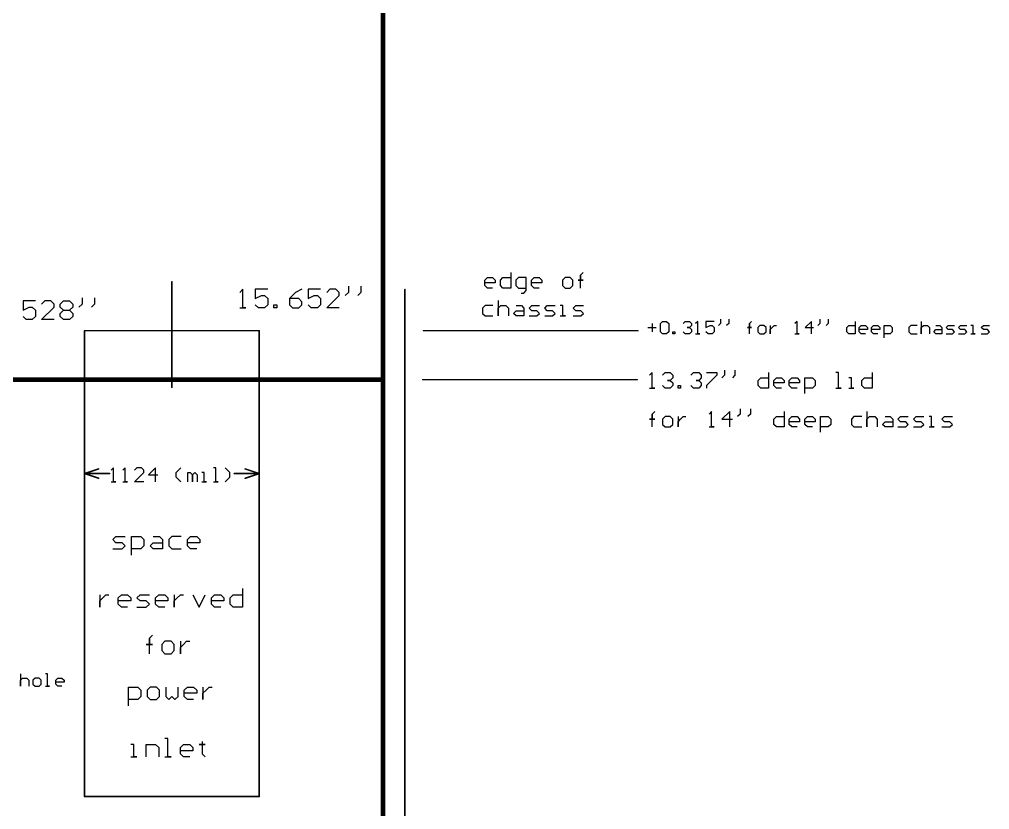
# Model space of a CAD drawing. Extents: x 0.1 to 22.4, y 0.2 to 23.3.
# Drawn here: x 16.11 to 22.35, y 12.6 to 17.69 of the extents above; entities that cross this region are included whole.
import ezdxf

# ---------------------------------------------------------------- set-up
doc = ezdxf.new("R2010")
doc.units = 0
doc.header["$MEASUREMENT"] = 0
for name, color, linetype in [('BOTTOMLAYER', 5, 'CONTINUOUS'), ('MECHANICAL1', 6, 'CONTINUOUS'), ('TOPOVERLAY', 2, 'CONTINUOUS')]:
    doc.layers.add(name, color=color, linetype=linetype)

msp = doc.modelspace()

# ---------------------------------------------------------------- linework, layer by layer
at = {"layer": 'BOTTOMLAYER'}
for p, q in [((16.1156, 13.475), (16.1156, 13.395)), ((16.1156, 13.435), (16.129, 13.4483)), ((16.1156, 13.395), (16.1156, 13.435)), ((16.129, 13.4483), (16.1556, 13.4483)), ((16.1556, 13.4483), (16.1689, 13.435)), ((16.1689, 13.435), (16.1689, 13.395)), ((16.2089, 13.4483), (16.1956, 13.435)), ((16.1956, 13.435), (16.1956, 13.4083)), ((16.2356, 13.4483), (16.2089, 13.4483)), ((16.2489, 13.435), (16.2356, 13.4483)), ((16.2489, 13.4083), (16.2489, 13.435)), ((16.2889, 13.475), (16.2756, 13.475)), ((16.2889, 13.395), (16.2889, 13.475)), ((16.3422, 13.435), (16.3555, 13.4483)), ((16.3422, 13.4083), (16.3422, 13.435)), ((16.3555, 13.4483), (16.3822, 13.4483)), ((16.3822, 13.4483), (16.3955, 13.435)), ((16.3955, 13.435), (16.3955, 13.4217)), ((16.1956, 13.4083), (16.2089, 13.395)), ((16.2089, 13.395), (16.2356, 13.395)), ((16.2356, 13.395), (16.2489, 13.4083)), ((16.2756, 13.395), (16.3022, 13.395)), ((16.3022, 13.395), (16.2889, 13.395)), ((16.3955, 13.4217), (16.3422, 13.4217)), ((16.3555, 13.395), (16.3422, 13.4083)), ((16.3822, 13.395), (16.3555, 13.395))]:
    msp.add_line(p, q, dxfattribs=at)
at = {"layer": 'MECHANICAL1'}
for p, q in [((19.2716, 16.06), (19.2716, 15.96)), ((19.7215, 16.0433), (19.7381, 16.06)), ((19.105, 16.01), (19.1217, 16.0266)), ((19.105, 15.9767), (19.105, 16.01)), ((19.1716, 15.9933), (19.105, 15.9933)), ((19.1217, 16.0266), (19.155, 16.0266)), ((19.155, 16.0266), (19.1716, 16.01)), ((19.1716, 16.01), (19.1716, 15.9933)), ((19.205, 16.01), (19.2216, 16.0266)), ((19.205, 15.9767), (19.205, 16.01)), ((19.2216, 16.0266), (19.2716, 16.0266)), ((19.3216, 16.0266), (19.3049, 16.01)), ((19.3049, 16.01), (19.3049, 15.9767)), ((19.3716, 16.0266), (19.3216, 16.0266)), ((19.3716, 15.9433), (19.3716, 16.0266)), ((19.4049, 16.01), (19.4216, 16.0266)), ((19.4049, 15.9767), (19.4049, 16.01)), ((19.4715, 15.9933), (19.4049, 15.9933)), ((19.4216, 16.0266), (19.4549, 16.0266)), ((19.4549, 16.0266), (19.4715, 16.01)), ((19.4715, 16.01), (19.4715, 15.9933)), ((19.6215, 16.0266), (19.6048, 16.01)), ((19.6048, 16.01), (19.6048, 15.9767)), ((19.6548, 16.0266), (19.6215, 16.0266)), ((19.6715, 16.01), (19.6548, 16.0266)), ((19.6715, 15.9767), (19.6715, 16.01)), ((19.7215, 16.01), (19.7048, 16.01)), ((19.7048, 16.01), (19.7381, 16.01)), ((19.7215, 15.96), (19.7215, 16.0433)), ((19.7215, 16.0433), (19.7215, 16.01)), ((19.7215, 16.01), (19.7215, 16.0433)), ((19.7381, 16.01), (19.7215, 16.01)), ((17.5466, 15.9516), (17.5266, 15.9316)), ((17.5466, 15.8317), (17.5466, 15.9516)), ((17.7066, 15.9516), (17.6266, 15.9516)), ((17.6266, 15.9516), (17.6266, 15.8916)), ((17.8865, 15.9316), (17.8465, 15.8916)), ((17.9265, 15.9516), (17.8865, 15.9316)), ((18.0464, 15.9516), (17.9665, 15.9516)), ((17.9665, 15.9516), (17.9665, 15.8916)), ((18.1064, 15.9516), (18.0864, 15.9316)), ((18.1464, 15.9516), (18.1064, 15.9516)), ((18.1664, 15.9316), (18.1464, 15.9516)), ((18.1664, 15.9116), (18.1664, 15.9316)), ((18.2264, 15.9316), (18.2064, 15.9116)), ((18.2264, 15.9716), (18.2264, 15.9316)), ((18.3064, 15.9316), (18.2864, 15.9116)), ((18.3064, 15.9716), (18.3064, 15.9316)), ((19.1217, 15.96), (19.105, 15.9767)), ((19.155, 15.96), (19.1217, 15.96)), ((19.2216, 15.96), (19.205, 15.9767)), ((19.2716, 15.96), (19.2216, 15.96)), ((19.3049, 15.9767), (19.3216, 15.96)), ((19.3216, 15.96), (19.3716, 15.96)), ((19.3549, 15.9267), (19.3716, 15.9433)), ((19.4216, 15.96), (19.4049, 15.9767)), ((19.4549, 15.96), (19.4216, 15.96)), ((19.6048, 15.9767), (19.6215, 15.96)), ((19.6215, 15.96), (19.6548, 15.96)), ((19.6548, 15.96), (19.6715, 15.9767)), ((16.2115, 15.8766), (16.1315, 15.8766)), ((16.1315, 15.8766), (16.1315, 15.8166)), ((16.2715, 15.8766), (16.2515, 15.8566)), ((16.3114, 15.8766), (16.2715, 15.8766)), ((16.3314, 15.8566), (16.3114, 15.8766)), ((16.3714, 15.8566), (16.3914, 15.8766)), ((16.3914, 15.8766), (16.4314, 15.8766)), ((16.4314, 15.8766), (16.4514, 15.8566)), ((16.5114, 15.8966), (16.5114, 15.8566)), ((16.5914, 15.8966), (16.5914, 15.8566)), ((17.6266, 15.8916), (17.6666, 15.9116)), ((17.6666, 15.9116), (17.6866, 15.9116)), ((17.6866, 15.9116), (17.7066, 15.8916)), ((17.7066, 15.8916), (17.7066, 15.8516)), ((17.8465, 15.8916), (17.8465, 15.8516)), ((17.9065, 15.8916), (17.8465, 15.8916)), ((17.9265, 15.8716), (17.9065, 15.8916)), ((17.9265, 15.8516), (17.9265, 15.8716)), ((17.9665, 15.8916), (18.0065, 15.9116)), ((18.0065, 15.9116), (18.0264, 15.9116)), ((18.0264, 15.9116), (18.0464, 15.8916)), ((18.0464, 15.8916), (18.0464, 15.8516)), ((18.0864, 15.8317), (18.1664, 15.9116)), ((19.19, 15.88), (19.19, 15.78)), ((19.3383, 15.9267), (19.3549, 15.9267)), ((16.1315, 15.8166), (16.1715, 15.8366)), ((16.1715, 15.8366), (16.1915, 15.8366)), ((16.1915, 15.8366), (16.2115, 15.8166)), ((16.2115, 15.8166), (16.2115, 15.7766)), ((16.2515, 15.7567), (16.3314, 15.8366)), ((16.3314, 15.8366), (16.3314, 15.8566)), ((16.3714, 15.8366), (16.3714, 15.8566)), ((16.3914, 15.8166), (16.3714, 15.8366)), ((16.3714, 15.7966), (16.3914, 15.8166)), ((16.3914, 15.8166), (16.4314, 15.8166)), ((16.4514, 15.8366), (16.4314, 15.8166)), ((16.4314, 15.8166), (16.4514, 15.7966)), ((16.4514, 15.8566), (16.4514, 15.8366)), ((16.5114, 15.8566), (16.4914, 15.8366)), ((16.5914, 15.8566), (16.5714, 15.8366)), ((17.5266, 15.8317), (17.5666, 15.8317)), ((17.5666, 15.8317), (17.5466, 15.8317)), ((17.6466, 15.8317), (17.6266, 15.8516)), ((17.6866, 15.8317), (17.6466, 15.8317)), ((17.7066, 15.8516), (17.6866, 15.8317)), ((17.7465, 15.8317), (17.7465, 15.8516)), ((17.7465, 15.8516), (17.7665, 15.8516)), ((17.7665, 15.8317), (17.7465, 15.8317)), ((17.7665, 15.8516), (17.7665, 15.8317)), ((17.8465, 15.8516), (17.8665, 15.8317)), ((17.8665, 15.8317), (17.9065, 15.8317)), ((17.9065, 15.8317), (17.9265, 15.8516)), ((17.9865, 15.8317), (17.9665, 15.8516)), ((18.0264, 15.8317), (17.9865, 15.8317)), ((18.0464, 15.8516), (18.0264, 15.8317)), ((18.1664, 15.8317), (18.0864, 15.8317)), ((19.1067, 15.8466), (19.09, 15.83)), ((19.09, 15.83), (19.09, 15.7967)), ((19.1566, 15.8466), (19.1067, 15.8466)), ((19.19, 15.83), (19.2066, 15.8466)), ((19.19, 15.78), (19.19, 15.83)), ((19.2066, 15.8466), (19.24, 15.8466)), ((19.24, 15.8466), (19.2566, 15.83)), ((19.2566, 15.83), (19.2566, 15.78)), ((19.2899, 15.7967), (19.3066, 15.8133)), ((19.3066, 15.8466), (19.3399, 15.8466)), ((19.3066, 15.8133), (19.3566, 15.8133)), ((19.3399, 15.8466), (19.3566, 15.83)), ((19.3566, 15.83), (19.3566, 15.78)), ((19.3899, 15.83), (19.4066, 15.8466)), ((19.4066, 15.8133), (19.3899, 15.83)), ((19.4066, 15.8466), (19.4565, 15.8466)), ((19.4399, 15.8133), (19.4066, 15.8133)), ((19.4565, 15.7967), (19.4399, 15.8133)), ((19.4899, 15.83), (19.5065, 15.8466)), ((19.5065, 15.8133), (19.4899, 15.83)), ((19.5065, 15.8466), (19.5565, 15.8466)), ((19.5399, 15.8133), (19.5065, 15.8133)), ((19.5565, 15.7967), (19.5399, 15.8133)), ((19.6065, 15.8466), (19.5898, 15.8466)), ((19.6065, 15.78), (19.6065, 15.8466)), ((19.6731, 15.83), (19.6898, 15.8466)), ((19.6898, 15.8133), (19.6731, 15.83)), ((19.6898, 15.8466), (19.7398, 15.8466)), ((19.7231, 15.8133), (19.6898, 15.8133)), ((19.7398, 15.7967), (19.7231, 15.8133)), ((16.1515, 15.7567), (16.1315, 15.7766)), ((16.1915, 15.7567), (16.1515, 15.7567)), ((16.2115, 15.7766), (16.1915, 15.7567)), ((16.3314, 15.7567), (16.2515, 15.7567)), ((16.3714, 15.7766), (16.3714, 15.7966)), ((16.3914, 15.7567), (16.3714, 15.7766)), ((16.4314, 15.7567), (16.3914, 15.7567)), ((16.4514, 15.7766), (16.4314, 15.7567)), ((16.4514, 15.7966), (16.4514, 15.7766)), ((19.09, 15.7967), (19.1067, 15.78)), ((19.1067, 15.78), (19.1566, 15.78)), ((19.3066, 15.78), (19.2899, 15.7967)), ((19.3566, 15.78), (19.3066, 15.78)), ((19.3899, 15.78), (19.4399, 15.78)), ((19.4399, 15.78), (19.4565, 15.7967)), ((19.4899, 15.78), (19.5399, 15.78)), ((19.5399, 15.78), (19.5565, 15.7967)), ((19.5898, 15.78), (19.6232, 15.78)), ((19.6232, 15.78), (19.6065, 15.78)), ((19.6731, 15.78), (19.7231, 15.78)), ((19.7231, 15.78), (19.7398, 15.7967)), ((20.235, 15.7316), (20.2483, 15.745)), ((20.2483, 15.745), (20.275, 15.745)), ((20.275, 15.745), (20.2883, 15.7316)), ((20.3816, 15.7316), (20.3949, 15.745)), ((20.3949, 15.745), (20.4216, 15.745)), ((20.4216, 15.745), (20.4349, 15.7316)), ((20.4749, 15.745), (20.4616, 15.7316)), ((20.4749, 15.665), (20.4749, 15.745)), ((20.5815, 15.745), (20.5282, 15.745)), ((20.5282, 15.745), (20.5282, 15.705)), ((20.6215, 15.7583), (20.6215, 15.7316)), ((20.6748, 15.7583), (20.6748, 15.7316)), ((20.8081, 15.7316), (20.8215, 15.745)), ((21.1147, 15.745), (21.1014, 15.7316)), ((21.1147, 15.665), (21.1147, 15.745)), ((21.208, 15.745), (21.168, 15.705)), ((21.208, 15.665), (21.208, 15.745)), ((21.2613, 15.7583), (21.2613, 15.7316)), ((21.3146, 15.7583), (21.3146, 15.7316)), ((21.4879, 15.745), (21.4879, 15.665)), ((21.9144, 15.745), (21.9144, 15.665)), ((20.155, 15.705), (20.2083, 15.705)), ((20.1817, 15.7316), (20.1817, 15.6783)), ((20.235, 15.6783), (20.235, 15.7316)), ((20.2483, 15.665), (20.235, 15.6783)), ((20.2883, 15.6783), (20.275, 15.665)), ((20.2883, 15.7316), (20.2883, 15.6783)), ((20.3149, 15.665), (20.3149, 15.6783)), ((20.3149, 15.6783), (20.3283, 15.6783)), ((20.3283, 15.6783), (20.3283, 15.665)), ((20.3949, 15.665), (20.3816, 15.6783)), ((20.4216, 15.705), (20.4083, 15.705)), ((20.4083, 15.705), (20.4216, 15.705)), ((20.4349, 15.7183), (20.4216, 15.705)), ((20.4216, 15.705), (20.4349, 15.6917)), ((20.4349, 15.6783), (20.4216, 15.665)), ((20.4349, 15.7316), (20.4349, 15.7183)), ((20.4349, 15.6917), (20.4349, 15.6783)), ((20.5282, 15.705), (20.5549, 15.7183)), ((20.5415, 15.665), (20.5282, 15.6783)), ((20.5549, 15.7183), (20.5682, 15.7183)), ((20.5682, 15.7183), (20.5815, 15.705)), ((20.5815, 15.6783), (20.5682, 15.665)), ((20.5815, 15.705), (20.5815, 15.6783)), ((20.6215, 15.7316), (20.6082, 15.7183)), ((20.6748, 15.7316), (20.6615, 15.7183)), ((20.8081, 15.705), (20.7948, 15.705)), ((20.7948, 15.705), (20.8215, 15.705)), ((20.8081, 15.665), (20.8081, 15.7316)), ((20.8081, 15.7316), (20.8081, 15.705)), ((20.8081, 15.705), (20.8081, 15.7316)), ((20.8215, 15.705), (20.8081, 15.705)), ((20.8748, 15.7183), (20.8614, 15.705)), ((20.8614, 15.705), (20.8614, 15.6783)), ((20.8614, 15.6783), (20.8748, 15.665)), ((20.9014, 15.7183), (20.8748, 15.7183)), ((20.9148, 15.705), (20.9014, 15.7183)), ((20.9014, 15.665), (20.9148, 15.6783)), ((20.9148, 15.6783), (20.9148, 15.705)), ((20.9414, 15.7183), (20.9414, 15.665)), ((20.9414, 15.6917), (20.9547, 15.705)), ((20.9414, 15.665), (20.9414, 15.6917)), ((20.9547, 15.705), (20.9681, 15.7183)), ((20.9681, 15.7183), (20.9814, 15.7183)), ((21.168, 15.705), (21.2213, 15.705)), ((21.2613, 15.7316), (21.248, 15.7183)), ((21.3146, 15.7316), (21.3013, 15.7183)), ((21.4346, 15.705), (21.4479, 15.7183)), ((21.4346, 15.6783), (21.4346, 15.705)), ((21.4479, 15.665), (21.4346, 15.6783)), ((21.4479, 15.7183), (21.4879, 15.7183)), ((21.5146, 15.705), (21.5279, 15.7183)), ((21.5146, 15.6783), (21.5146, 15.705)), ((21.5679, 15.6917), (21.5146, 15.6917)), ((21.5279, 15.665), (21.5146, 15.6783)), ((21.5279, 15.7183), (21.5545, 15.7183)), ((21.5545, 15.7183), (21.5679, 15.705)), ((21.5679, 15.705), (21.5679, 15.6917)), ((21.5945, 15.705), (21.6079, 15.7183)), ((21.5945, 15.6783), (21.5945, 15.705)), ((21.6479, 15.6917), (21.5945, 15.6917)), ((21.6079, 15.665), (21.5945, 15.6783)), ((21.6079, 15.7183), (21.6345, 15.7183)), ((21.6345, 15.7183), (21.6479, 15.705)), ((21.6479, 15.705), (21.6479, 15.6917)), ((21.6745, 15.6383), (21.6745, 15.7183)), ((21.6745, 15.7183), (21.7145, 15.7183)), ((21.7145, 15.7183), (21.7278, 15.705)), ((21.7278, 15.6783), (21.7145, 15.665)), ((21.7278, 15.705), (21.7278, 15.6783)), ((21.8478, 15.7183), (21.8345, 15.705)), ((21.8345, 15.705), (21.8345, 15.6783)), ((21.8345, 15.6783), (21.8478, 15.665)), ((21.8878, 15.7183), (21.8478, 15.7183)), ((21.9144, 15.705), (21.9278, 15.7183)), ((21.9144, 15.665), (21.9144, 15.705)), ((21.9278, 15.7183), (21.9544, 15.7183)), ((21.9544, 15.7183), (21.9677, 15.705)), ((21.9677, 15.705), (21.9677, 15.665)), ((21.9944, 15.6783), (22.0077, 15.6917)), ((22.0077, 15.665), (21.9944, 15.6783)), ((22.0077, 15.7183), (22.0344, 15.7183)), ((22.0077, 15.6917), (22.0477, 15.6917)), ((22.0344, 15.7183), (22.0477, 15.705)), ((22.0477, 15.705), (22.0477, 15.665)), ((22.0744, 15.705), (22.0877, 15.7183)), ((22.0877, 15.6917), (22.0744, 15.705)), ((22.0877, 15.7183), (22.1277, 15.7183)), ((22.1144, 15.6917), (22.0877, 15.6917)), ((22.1277, 15.6783), (22.1144, 15.6917)), ((22.1144, 15.665), (22.1277, 15.6783)), ((22.1544, 15.705), (22.1677, 15.7183)), ((22.1677, 15.6917), (22.1544, 15.705)), ((22.1677, 15.7183), (22.2077, 15.7183)), ((22.1943, 15.6917), (22.1677, 15.6917)), ((22.2077, 15.6783), (22.1943, 15.6917)), ((22.1943, 15.665), (22.2077, 15.6783)), ((22.2477, 15.7183), (22.2343, 15.7183)), ((22.2477, 15.665), (22.2477, 15.7183)), ((22.301, 15.705), (22.3143, 15.7183)), ((22.3143, 15.6917), (22.301, 15.705)), ((22.3143, 15.7183), (22.3543, 15.7183)), ((22.341, 15.6917), (22.3143, 15.6917)), ((22.3543, 15.6783), (22.341, 15.6917)), ((22.341, 15.665), (22.3543, 15.6783)), ((20.275, 15.665), (20.2483, 15.665)), ((20.3283, 15.665), (20.3149, 15.665)), ((20.4216, 15.665), (20.3949, 15.665)), ((20.4616, 15.665), (20.4882, 15.665)), ((20.4882, 15.665), (20.4749, 15.665)), ((20.5682, 15.665), (20.5415, 15.665)), ((20.8748, 15.665), (20.9014, 15.665)), ((21.1014, 15.665), (21.128, 15.665)), ((21.128, 15.665), (21.1147, 15.665)), ((21.4879, 15.665), (21.4479, 15.665)), ((21.5545, 15.665), (21.5279, 15.665)), ((21.6345, 15.665), (21.6079, 15.665)), ((21.7145, 15.665), (21.6745, 15.665)), ((21.8478, 15.665), (21.8878, 15.665)), ((22.0477, 15.665), (22.0077, 15.665)), ((22.0744, 15.665), (22.1144, 15.665)), ((22.1544, 15.665), (22.1943, 15.665)), ((22.2343, 15.665), (22.261, 15.665)), ((22.261, 15.665), (22.2477, 15.665)), ((22.301, 15.665), (22.341, 15.665)), ((20.6482, 15.4316), (20.6482, 15.3983)), ((20.7148, 15.4316), (20.7148, 15.3983)), ((20.1817, 15.415), (20.165, 15.3983)), ((20.1817, 15.315), (20.1817, 15.415)), ((20.2483, 15.3983), (20.265, 15.415)), ((20.265, 15.415), (20.2983, 15.415)), ((20.2983, 15.415), (20.315, 15.3983)), ((20.315, 15.3816), (20.2983, 15.365)), ((20.315, 15.3983), (20.315, 15.3816)), ((20.4316, 15.3983), (20.4482, 15.415)), ((20.4482, 15.415), (20.4816, 15.415)), ((20.4816, 15.415), (20.4982, 15.3983)), ((20.4982, 15.3816), (20.4816, 15.365)), ((20.4982, 15.3983), (20.4982, 15.3816)), ((20.5315, 15.415), (20.5982, 15.415)), ((20.5982, 15.3983), (20.5315, 15.3317)), ((20.5982, 15.415), (20.5982, 15.3983)), ((20.6482, 15.3983), (20.6315, 15.3816)), ((20.7148, 15.3983), (20.6982, 15.3816)), ((20.8648, 15.365), (20.8814, 15.3816)), ((20.8814, 15.3816), (20.9314, 15.3816)), ((20.9314, 15.415), (20.9314, 15.315)), ((20.9647, 15.365), (20.9814, 15.3816)), ((20.9814, 15.3816), (21.0147, 15.3816)), ((21.0147, 15.3816), (21.0314, 15.365)), ((21.0647, 15.365), (21.0814, 15.3816)), ((21.0814, 15.3816), (21.1147, 15.3816)), ((21.1147, 15.3816), (21.1314, 15.365)), ((21.1647, 15.2817), (21.1647, 15.3816)), ((21.1647, 15.3816), (21.2147, 15.3816)), ((21.2147, 15.3816), (21.2313, 15.365)), ((21.3813, 15.415), (21.3646, 15.415)), ((21.3813, 15.315), (21.3813, 15.415)), ((21.4646, 15.3816), (21.4479, 15.3816)), ((21.4646, 15.315), (21.4646, 15.3816)), ((21.5312, 15.365), (21.5479, 15.3816)), ((21.5479, 15.3816), (21.5979, 15.3816)), ((21.5979, 15.415), (21.5979, 15.315)), ((20.165, 15.315), (20.1983, 15.315)), ((20.1983, 15.315), (20.1817, 15.315)), ((20.265, 15.315), (20.2483, 15.3317)), ((20.2983, 15.315), (20.265, 15.315)), ((20.2983, 15.365), (20.2816, 15.365)), ((20.2816, 15.365), (20.2983, 15.365)), ((20.2983, 15.365), (20.315, 15.3483)), ((20.315, 15.3317), (20.2983, 15.315)), ((20.315, 15.3483), (20.315, 15.3317)), ((20.3483, 15.315), (20.3483, 15.3317)), ((20.3483, 15.3317), (20.3649, 15.3317)), ((20.3649, 15.315), (20.3483, 15.315)), ((20.3649, 15.3317), (20.3649, 15.315)), ((20.4482, 15.315), (20.4316, 15.3317)), ((20.4816, 15.315), (20.4482, 15.315)), ((20.4816, 15.365), (20.4649, 15.365)), ((20.4649, 15.365), (20.4816, 15.365)), ((20.4816, 15.365), (20.4982, 15.3483)), ((20.4982, 15.3317), (20.4816, 15.315)), ((20.4982, 15.3483), (20.4982, 15.3317)), ((20.5315, 15.3317), (20.5315, 15.315)), ((20.8648, 15.3317), (20.8648, 15.365)), ((20.8814, 15.315), (20.8648, 15.3317)), ((20.9314, 15.315), (20.8814, 15.315)), ((20.9647, 15.3317), (20.9647, 15.365)), ((21.0314, 15.3483), (20.9647, 15.3483)), ((20.9814, 15.315), (20.9647, 15.3317)), ((21.0147, 15.315), (20.9814, 15.315)), ((21.0314, 15.365), (21.0314, 15.3483)), ((21.0647, 15.3317), (21.0647, 15.365)), ((21.1314, 15.3483), (21.0647, 15.3483)), ((21.0814, 15.315), (21.0647, 15.3317)), ((21.1147, 15.315), (21.0814, 15.315)), ((21.1314, 15.365), (21.1314, 15.3483)), ((21.2147, 15.315), (21.1647, 15.315)), ((21.2313, 15.3317), (21.2147, 15.315)), ((21.2313, 15.365), (21.2313, 15.3317)), ((21.3646, 15.315), (21.3979, 15.315)), ((21.3979, 15.315), (21.3813, 15.315)), ((21.4479, 15.315), (21.4812, 15.315)), ((21.4812, 15.315), (21.4646, 15.315)), ((21.5312, 15.3317), (21.5312, 15.365)), ((21.5479, 15.315), (21.5312, 15.3317)), ((21.5979, 15.315), (21.5479, 15.315)), ((20.7481, 15.1816), (20.7481, 15.1483)), ((20.8148, 15.1816), (20.8148, 15.1483)), ((20.1817, 15.1483), (20.1983, 15.165)), ((20.1817, 15.065), (20.1817, 15.1483)), ((20.1817, 15.1483), (20.1817, 15.115)), ((20.1817, 15.115), (20.1817, 15.1483)), ((20.265, 15.1316), (20.2483, 15.115)), ((20.2983, 15.1316), (20.265, 15.1316)), ((20.315, 15.115), (20.2983, 15.1316)), ((20.3483, 15.1316), (20.3483, 15.065)), ((20.3649, 15.115), (20.3816, 15.1316)), ((20.3816, 15.1316), (20.3983, 15.1316)), ((20.5649, 15.165), (20.5482, 15.1483)), ((20.5649, 15.065), (20.5649, 15.165)), ((20.6815, 15.165), (20.6315, 15.115)), ((20.6815, 15.065), (20.6815, 15.165)), ((20.7481, 15.1483), (20.7315, 15.1316)), ((20.8148, 15.1483), (20.7981, 15.1316)), ((20.9647, 15.115), (20.9814, 15.1316)), ((20.9814, 15.1316), (21.0314, 15.1316)), ((21.0314, 15.165), (21.0314, 15.065)), ((21.0647, 15.115), (21.0814, 15.1316)), ((21.0814, 15.1316), (21.1147, 15.1316)), ((21.1147, 15.1316), (21.1314, 15.115)), ((21.1647, 15.115), (21.1813, 15.1316)), ((21.1813, 15.1316), (21.2147, 15.1316)), ((21.2147, 15.1316), (21.2313, 15.115)), ((21.2646, 15.0317), (21.2646, 15.1316)), ((21.2646, 15.1316), (21.3146, 15.1316)), ((21.3146, 15.1316), (21.3313, 15.115)), ((21.4812, 15.1316), (21.4646, 15.115)), ((21.5312, 15.1316), (21.4812, 15.1316)), ((21.5645, 15.165), (21.5645, 15.065)), ((21.5645, 15.115), (21.5812, 15.1316)), ((21.5812, 15.1316), (21.6145, 15.1316)), ((21.6145, 15.1316), (21.6312, 15.115)), ((21.6812, 15.1316), (21.7145, 15.1316)), ((21.7145, 15.1316), (21.7312, 15.115)), ((21.7645, 15.115), (21.7811, 15.1316)), ((21.7811, 15.1316), (21.8311, 15.1316)), ((21.8645, 15.115), (21.8811, 15.1316)), ((21.8811, 15.1316), (21.9311, 15.1316)), ((21.9811, 15.1316), (21.9644, 15.1316)), ((21.9811, 15.065), (21.9811, 15.1316)), ((22.0477, 15.115), (22.0644, 15.1316)), ((22.0644, 15.1316), (22.1144, 15.1316)), ((20.1817, 15.115), (20.165, 15.115)), ((20.165, 15.115), (20.1983, 15.115)), ((20.1983, 15.115), (20.1817, 15.115)), ((20.2483, 15.115), (20.2483, 15.0817)), ((20.2483, 15.0817), (20.265, 15.065)), ((20.265, 15.065), (20.2983, 15.065)), ((20.2983, 15.065), (20.315, 15.0817)), ((20.315, 15.0817), (20.315, 15.115)), ((20.3483, 15.0983), (20.3649, 15.115)), ((20.3483, 15.065), (20.3483, 15.0983)), ((20.5482, 15.065), (20.5815, 15.065)), ((20.5815, 15.065), (20.5649, 15.065)), ((20.6315, 15.115), (20.6982, 15.115)), ((20.9647, 15.0817), (20.9647, 15.115)), ((20.9814, 15.065), (20.9647, 15.0817)), ((21.0314, 15.065), (20.9814, 15.065)), ((21.0647, 15.0817), (21.0647, 15.115)), ((21.1314, 15.0983), (21.0647, 15.0983)), ((21.0814, 15.065), (21.0647, 15.0817)), ((21.1147, 15.065), (21.0814, 15.065)), ((21.1314, 15.115), (21.1314, 15.0983)), ((21.1647, 15.0817), (21.1647, 15.115)), ((21.2313, 15.0983), (21.1647, 15.0983)), ((21.1813, 15.065), (21.1647, 15.0817)), ((21.2147, 15.065), (21.1813, 15.065)), ((21.2313, 15.115), (21.2313, 15.0983)), ((21.3146, 15.065), (21.2646, 15.065)), ((21.3313, 15.0817), (21.3146, 15.065)), ((21.3313, 15.115), (21.3313, 15.0817)), ((21.4646, 15.115), (21.4646, 15.0817)), ((21.4646, 15.0817), (21.4812, 15.065)), ((21.4812, 15.065), (21.5312, 15.065)), ((21.5645, 15.065), (21.5645, 15.115)), ((21.6312, 15.115), (21.6312, 15.065)), ((21.6645, 15.0817), (21.6812, 15.0983)), ((21.6812, 15.065), (21.6645, 15.0817)), ((21.6812, 15.0983), (21.7312, 15.0983)), ((21.7312, 15.065), (21.6812, 15.065)), ((21.7312, 15.115), (21.7312, 15.065)), ((21.7811, 15.0983), (21.7645, 15.115)), ((21.7645, 15.065), (21.8145, 15.065)), ((21.8145, 15.0983), (21.7811, 15.0983)), ((21.8311, 15.0817), (21.8145, 15.0983)), ((21.8145, 15.065), (21.8311, 15.0817)), ((21.8811, 15.0983), (21.8645, 15.115)), ((21.8645, 15.065), (21.9144, 15.065)), ((21.9144, 15.0983), (21.8811, 15.0983)), ((21.9311, 15.0817), (21.9144, 15.0983)), ((21.9144, 15.065), (21.9311, 15.0817)), ((21.9644, 15.065), (21.9977, 15.065)), ((21.9977, 15.065), (21.9811, 15.065)), ((22.0644, 15.0983), (22.0477, 15.115)), ((22.0477, 15.065), (22.0977, 15.065)), ((22.0977, 15.0983), (22.0644, 15.0983)), ((22.1144, 15.0817), (22.0977, 15.0983)), ((22.0977, 15.065), (22.1144, 15.0817)), ((16.7136, 14.801), (16.6986, 14.786)), ((16.7136, 14.711), (16.7136, 14.801)), ((16.7886, 14.801), (16.7736, 14.786)), ((16.7886, 14.711), (16.7886, 14.801)), ((16.8636, 14.801), (16.8486, 14.786)), ((16.8486, 14.711), (16.9086, 14.771)), ((16.8936, 14.801), (16.8636, 14.801)), ((16.9086, 14.786), (16.8936, 14.801)), ((16.9086, 14.771), (16.9086, 14.786)), ((16.9835, 14.801), (16.9385, 14.756)), ((16.9385, 14.756), (16.9985, 14.756)), ((16.9835, 14.711), (16.9835, 14.801)), ((17.1185, 14.771), (17.1485, 14.801)), ((17.1185, 14.741), (17.1185, 14.771)), ((17.1485, 14.711), (17.1185, 14.741)), ((17.1935, 14.711), (17.1935, 14.771)), ((17.1935, 14.771), (17.2085, 14.771)), ((17.2085, 14.771), (17.2235, 14.756)), ((17.2235, 14.756), (17.2384, 14.771)), ((17.2235, 14.756), (17.2235, 14.711)), ((17.2235, 14.711), (17.2235, 14.756)), ((17.2384, 14.771), (17.2534, 14.756)), ((17.2534, 14.756), (17.2534, 14.711)), ((17.2984, 14.771), (17.2834, 14.771)), ((17.2984, 14.711), (17.2984, 14.771)), ((17.3734, 14.801), (17.3584, 14.801)), ((17.3734, 14.711), (17.3734, 14.801)), ((17.4634, 14.771), (17.4334, 14.801)), ((17.4334, 14.711), (17.4634, 14.741)), ((17.4634, 14.741), (17.4634, 14.771)), ((16.6986, 14.711), (16.7286, 14.711)), ((16.7286, 14.711), (16.7136, 14.711)), ((16.7736, 14.711), (16.8036, 14.711)), ((16.8036, 14.711), (16.7886, 14.711)), ((16.9086, 14.711), (16.8486, 14.711)), ((17.2834, 14.711), (17.3134, 14.711)), ((17.3134, 14.711), (17.2984, 14.711)), ((17.3584, 14.711), (17.3884, 14.711)), ((17.3884, 14.711), (17.3734, 14.711))]:
    msp.add_line(p, q, dxfattribs=at)
for points, const_width in [([(18.45, 2), (18.45, 21.37)], 0.03), ([(17.09, 15.32), (17.09, 16)], 0.01), ([(18.59, 0.455), (18.59, 15.95)], 0.01), ([(16.528, 12.685), (16.528, 15.685)], 0.01), ([(16.529, 15.685), (17.651, 15.685)], 0.01), ([(17.652, 12.685), (17.652, 15.685)], 0.01), ([(18.71, 15.685), (20.09, 15.685)], 0.01), ([(2, 15.37), (18.45, 15.37)], 0.03), ([(18.705, 15.37), (20.085, 15.37)], 0.01), ([(16.528, 14.765), (16.618, 14.795)], 0.01), ([(16.528, 14.755), (16.528, 14.775)], 0.01), ([(16.528, 14.765), (16.6886, 14.765)], 0.01), ([(16.528, 14.765), (16.618, 14.735)], 0.01), ([(17.4914, 14.765), (17.652, 14.765)], 0.01), ([(17.562, 14.795), (17.652, 14.765)], 0.01), ([(17.562, 14.735), (17.652, 14.765)], 0.01), ([(17.652, 14.755), (17.652, 14.775)], 0.01), ([(16.53, 12.685), (17.652, 12.685)], 0.01)]:
    msp.add_lwpolyline(points, dxfattribs=dict(at, const_width=const_width))
for points, const_width in [([(17.0875, 16, 1), (17.0925, 16, 1)], 0.005), ([(18.5875, 15.95, 1), (18.5925, 15.95, 1)], 0.005), ([(16.5255, 15.685, 1), (16.5305, 15.685, 1)], 0.005), ([(16.5265, 15.685, 1), (16.5315, 15.685, 1)], 0.005), ([(17.6485, 15.685, 1), (17.6535, 15.685, 1)], 0.005), ([(17.6495, 15.685, 1), (17.6545, 15.685, 1)], 0.005), ([(18.7075, 15.685, 1), (18.7125, 15.685, 1)], 0.005), ([(20.0875, 15.685, 1), (20.0925, 15.685, 1)], 0.005), ([(18.4425, 15.37, 1), (18.4575, 15.37, 1)], 0.015), ([(18.7025, 15.37, 1), (18.7075, 15.37, 1)], 0.005), ([(20.0825, 15.37, 1), (20.0875, 15.37, 1)], 0.005), ([(17.0875, 15.32, 1), (17.0925, 15.32, 1)], 0.005), ([(16.5255, 14.775, 1), (16.5305, 14.775, 1)], 0.005), ([(16.5255, 14.765, 1), (16.5305, 14.765, 1)], 0.005), ([(16.5255, 14.765, 1), (16.5305, 14.765, 1)], 0.005), ([(16.5255, 14.765, 1), (16.5305, 14.765, 1)], 0.005), ([(16.5255, 14.755, 1), (16.5305, 14.755, 1)], 0.005), ([(16.6155, 14.795, 1), (16.6205, 14.795, 1)], 0.005), ([(16.6861, 14.765, 1), (16.6911, 14.765, 1)], 0.005), ([(17.4889, 14.765, 1), (17.4939, 14.765, 1)], 0.005), ([(17.5595, 14.795, 1), (17.5645, 14.795, 1)], 0.005), ([(17.6495, 14.775, 1), (17.6545, 14.775, 1)], 0.005), ([(17.6495, 14.765, 1), (17.6545, 14.765, 1)], 0.005), ([(17.6495, 14.765, 1), (17.6545, 14.765, 1)], 0.005), ([(17.6495, 14.765, 1), (17.6545, 14.765, 1)], 0.005), ([(17.6495, 14.755, 1), (17.6545, 14.755, 1)], 0.005), ([(16.6155, 14.735, 1), (16.6205, 14.735, 1)], 0.005), ([(17.5595, 14.735, 1), (17.5645, 14.735, 1)], 0.005), ([(16.5255, 12.685, 1), (16.5305, 12.685, 1)], 0.005), ([(16.5275, 12.685, 1), (16.5325, 12.685, 1)], 0.005), ([(17.6495, 12.685, 1), (17.6545, 12.685, 1)], 0.005), ([(17.6495, 12.685, 1), (17.6545, 12.685, 1)], 0.005)]:
    msp.add_lwpolyline(points, format="xyb", close=True, dxfattribs=dict(at, const_width=const_width))
at = {"layer": 'TOPOVERLAY'}
for p, q in [((16.71, 14.34), (16.73, 14.36)), ((16.73, 14.32), (16.71, 14.34)), ((16.73, 14.36), (16.79, 14.36)), ((16.77, 14.32), (16.73, 14.32)), ((16.79, 14.3), (16.77, 14.32)), ((16.83, 14.24), (16.83, 14.36)), ((16.83, 14.36), (16.8899, 14.36)), ((16.8899, 14.36), (16.9099, 14.34)), ((16.9099, 14.34), (16.9099, 14.3)), ((16.9499, 14.3), (16.9699, 14.32)), ((16.9699, 14.36), (17.0099, 14.36)), ((16.9699, 14.32), (17.0299, 14.32)), ((17.0099, 14.36), (17.0299, 14.34)), ((17.0299, 14.34), (17.0299, 14.28)), ((17.0899, 14.36), (17.0699, 14.34)), ((17.0699, 14.34), (17.0699, 14.3)), ((17.1499, 14.36), (17.0899, 14.36)), ((17.1898, 14.34), (17.2098, 14.36)), ((17.1898, 14.3), (17.1898, 14.34)), ((17.2698, 14.32), (17.1898, 14.32)), ((17.2098, 14.36), (17.2498, 14.36)), ((17.2498, 14.36), (17.2698, 14.34)), ((17.2698, 14.34), (17.2698, 14.32)), ((16.71, 14.28), (16.77, 14.28)), ((16.77, 14.28), (16.79, 14.3)), ((16.8899, 14.28), (16.83, 14.28)), ((16.9099, 14.3), (16.8899, 14.28)), ((16.9699, 14.28), (16.9499, 14.3)), ((17.0299, 14.28), (16.9699, 14.28)), ((17.0699, 14.3), (17.0899, 14.28)), ((17.0899, 14.28), (17.1499, 14.28)), ((17.2098, 14.28), (17.1898, 14.3)), ((17.2498, 14.28), (17.2098, 14.28)), ((17.5447, 14.025), (17.5447, 13.905)), ((16.625, 13.985), (16.625, 13.905)), ((16.625, 13.945), (16.645, 13.965)), ((16.625, 13.905), (16.625, 13.945)), ((16.645, 13.965), (16.665, 13.985)), ((16.665, 13.985), (16.685, 13.985)), ((16.745, 13.965), (16.765, 13.985)), ((16.745, 13.925), (16.745, 13.965)), ((16.8249, 13.945), (16.745, 13.945)), ((16.765, 13.985), (16.8049, 13.985)), ((16.8049, 13.985), (16.8249, 13.965)), ((16.8249, 13.965), (16.8249, 13.945)), ((16.8649, 13.965), (16.8849, 13.985)), ((16.8849, 13.945), (16.8649, 13.965)), ((16.8849, 13.985), (16.9449, 13.985)), ((16.9249, 13.945), (16.8849, 13.945)), ((16.9449, 13.925), (16.9249, 13.945)), ((16.9849, 13.965), (17.0049, 13.985)), ((16.9849, 13.925), (16.9849, 13.965)), ((17.0649, 13.945), (16.9849, 13.945)), ((17.0049, 13.985), (17.0449, 13.985)), ((17.0449, 13.985), (17.0649, 13.965)), ((17.0649, 13.965), (17.0649, 13.945)), ((17.1048, 13.985), (17.1048, 13.905)), ((17.1048, 13.945), (17.1248, 13.965)), ((17.1048, 13.905), (17.1048, 13.945)), ((17.1248, 13.965), (17.1448, 13.985)), ((17.1448, 13.985), (17.1648, 13.985)), ((17.2248, 13.985), (17.2648, 13.905)), ((17.2648, 13.905), (17.3048, 13.985)), ((17.3448, 13.965), (17.3648, 13.985)), ((17.3448, 13.925), (17.3448, 13.965)), ((17.4247, 13.945), (17.3448, 13.945)), ((17.3648, 13.985), (17.4047, 13.985)), ((17.4047, 13.985), (17.4247, 13.965)), ((17.4247, 13.965), (17.4247, 13.945)), ((17.4647, 13.965), (17.4847, 13.985)), ((17.4647, 13.925), (17.4647, 13.965)), ((17.4847, 13.985), (17.5447, 13.985)), ((16.765, 13.905), (16.745, 13.925)), ((16.8049, 13.905), (16.765, 13.905)), ((16.8649, 13.905), (16.9249, 13.905)), ((16.9249, 13.905), (16.9449, 13.925)), ((17.0049, 13.905), (16.9849, 13.925)), ((17.0449, 13.905), (17.0049, 13.905)), ((17.3648, 13.905), (17.3448, 13.925)), ((17.4047, 13.905), (17.3648, 13.905)), ((17.4847, 13.905), (17.4647, 13.925)), ((17.5447, 13.905), (17.4847, 13.905)), ((16.945, 13.705), (16.965, 13.725)), ((16.945, 13.605), (16.945, 13.705)), ((16.945, 13.705), (16.945, 13.665)), ((16.945, 13.665), (16.945, 13.705)), ((17.045, 13.685), (17.025, 13.665)), ((17.0849, 13.685), (17.045, 13.685)), ((17.1049, 13.665), (17.0849, 13.685)), ((17.1449, 13.685), (17.1449, 13.605)), ((17.1649, 13.665), (17.1849, 13.685)), ((17.1849, 13.685), (17.2049, 13.685)), ((16.945, 13.665), (16.925, 13.665)), ((16.925, 13.665), (16.965, 13.665)), ((16.965, 13.665), (16.945, 13.665)), ((17.025, 13.665), (17.025, 13.625)), ((17.025, 13.625), (17.045, 13.605)), ((17.0849, 13.605), (17.1049, 13.625)), ((17.1049, 13.625), (17.1049, 13.665)), ((17.1449, 13.645), (17.1649, 13.665)), ((17.1449, 13.605), (17.1449, 13.645)), ((17.045, 13.605), (17.0849, 13.605)), ((16.81, 13.27), (16.81, 13.39)), ((16.81, 13.39), (16.87, 13.39)), ((16.87, 13.39), (16.89, 13.37)), ((16.89, 13.37), (16.89, 13.33)), ((16.95, 13.39), (16.93, 13.37)), ((16.93, 13.37), (16.93, 13.33)), ((16.9899, 13.39), (16.95, 13.39)), ((17.0099, 13.37), (16.9899, 13.39)), ((17.0099, 13.33), (17.0099, 13.37)), ((17.0499, 13.39), (17.0499, 13.33)), ((17.1299, 13.33), (17.1299, 13.39)), ((17.1699, 13.37), (17.1899, 13.39)), ((17.1699, 13.33), (17.1699, 13.37)), ((17.1899, 13.39), (17.2299, 13.39)), ((17.2299, 13.39), (17.2499, 13.37)), ((17.2499, 13.37), (17.2499, 13.35)), ((17.2898, 13.39), (17.2898, 13.31)), ((17.2898, 13.35), (17.3098, 13.37)), ((17.3098, 13.37), (17.3298, 13.39)), ((17.3298, 13.39), (17.3498, 13.39)), ((16.87, 13.31), (16.81, 13.31)), ((16.89, 13.33), (16.87, 13.31)), ((16.93, 13.33), (16.95, 13.31)), ((16.95, 13.31), (16.9899, 13.31)), ((16.9899, 13.31), (17.0099, 13.33)), ((17.0499, 13.33), (17.0699, 13.31)), ((17.0699, 13.31), (17.0899, 13.33)), ((17.0899, 13.33), (17.1099, 13.31)), ((17.1099, 13.31), (17.1299, 13.33)), ((17.2499, 13.35), (17.1699, 13.35)), ((17.1899, 13.31), (17.1699, 13.33)), ((17.2299, 13.31), (17.1899, 13.31)), ((17.2898, 13.31), (17.2898, 13.35)), ((17.0649, 13.06), (17.0449, 13.06)), ((17.0649, 12.94), (17.0649, 13.06)), ((16.845, 13.02), (16.825, 13.02)), ((16.845, 12.94), (16.845, 13.02)), ((16.925, 12.94), (16.925, 13.02)), ((16.925, 13.02), (16.9849, 13.02)), ((16.9849, 13.02), (17.0049, 13)), ((17.0049, 13), (17.0049, 12.94)), ((17.1449, 13), (17.1649, 13.02)), ((17.1449, 12.96), (17.1449, 13)), ((17.1649, 13.02), (17.2049, 13.02)), ((17.2049, 13.02), (17.2249, 13)), ((17.2249, 13), (17.2249, 12.98)), ((17.2849, 13.02), (17.2649, 13.02)), ((17.2649, 13.02), (17.3048, 13.02)), ((17.2849, 13.04), (17.2849, 13.02)), ((17.3048, 13.02), (17.2849, 13.02)), ((17.2849, 13.02), (17.2849, 12.96)), ((16.825, 12.94), (16.865, 12.94)), ((16.865, 12.94), (16.845, 12.94)), ((17.0449, 12.94), (17.0849, 12.94)), ((17.0849, 12.94), (17.0649, 12.94)), ((17.2249, 12.98), (17.1449, 12.98)), ((17.1649, 12.94), (17.1449, 12.96)), ((17.2049, 12.94), (17.1649, 12.94)), ((17.2849, 12.96), (17.3048, 12.94))]:
    msp.add_line(p, q, dxfattribs=at)

doc.saveas('drawing.dxf')
